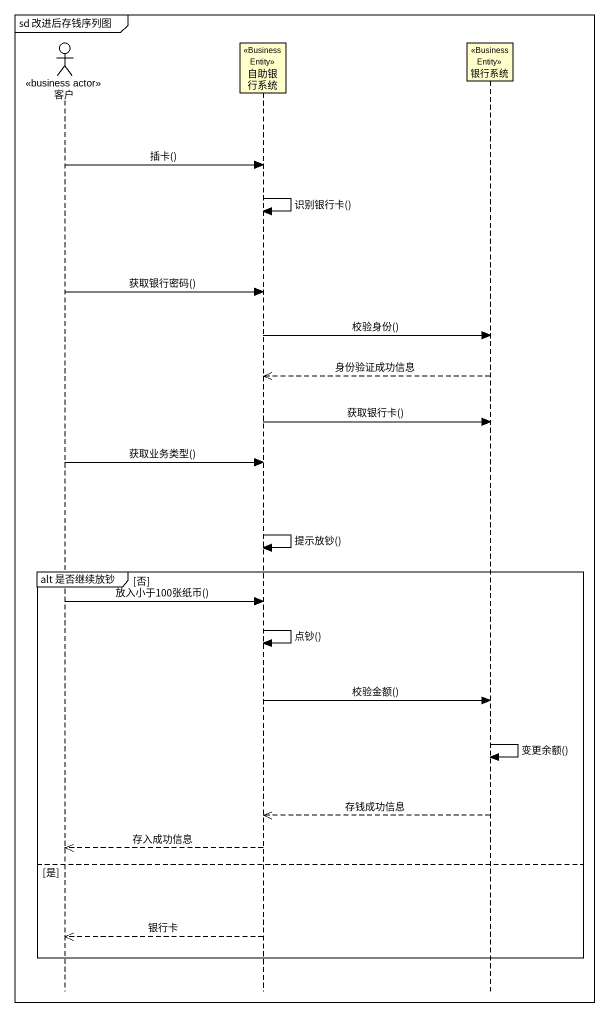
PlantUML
@startuml
mainframe sd 改进后存钱序列图
hide footbox
actor 客户 <<business actor>>
participant 自助银行系统 <<Business Entity>>
participant 银行系统 <<Business Entity>>

客户 -> 自助银行系统 : 插卡()
自助银行系统 -> 自助银行系统 : 识别银行卡()
客户 -> 自助银行系统 : 获取银行密码()
自助银行系统 -> 银行系统 : 校验身份()
银行系统 -->> 自助银行系统 : 身份验证成功信息
自助银行系统 -> 银行系统 : 获取银行卡()
客户 -> 自助银行系统 : 获取业务类型()
自助银行系统 -> 自助银行系统 : 提示放钞()
group alt 是否继续放钞 [否]
  客户 -> 自助银行系统 : 放入小于100张纸币()
  自助银行系统 -> 自助银行系统 : 点钞()
  自助银行系统 -> 银行系统 : 校验金额()
  银行系统 -> 银行系统 : 变更余额()
  银行系统 -->> 自助银行系统 : 存钱成功信息
  自助银行系统 -->> 客户 : 存入成功信息
else 是
  自助银行系统 -->> 客户 : 银行卡
end
@enduml
